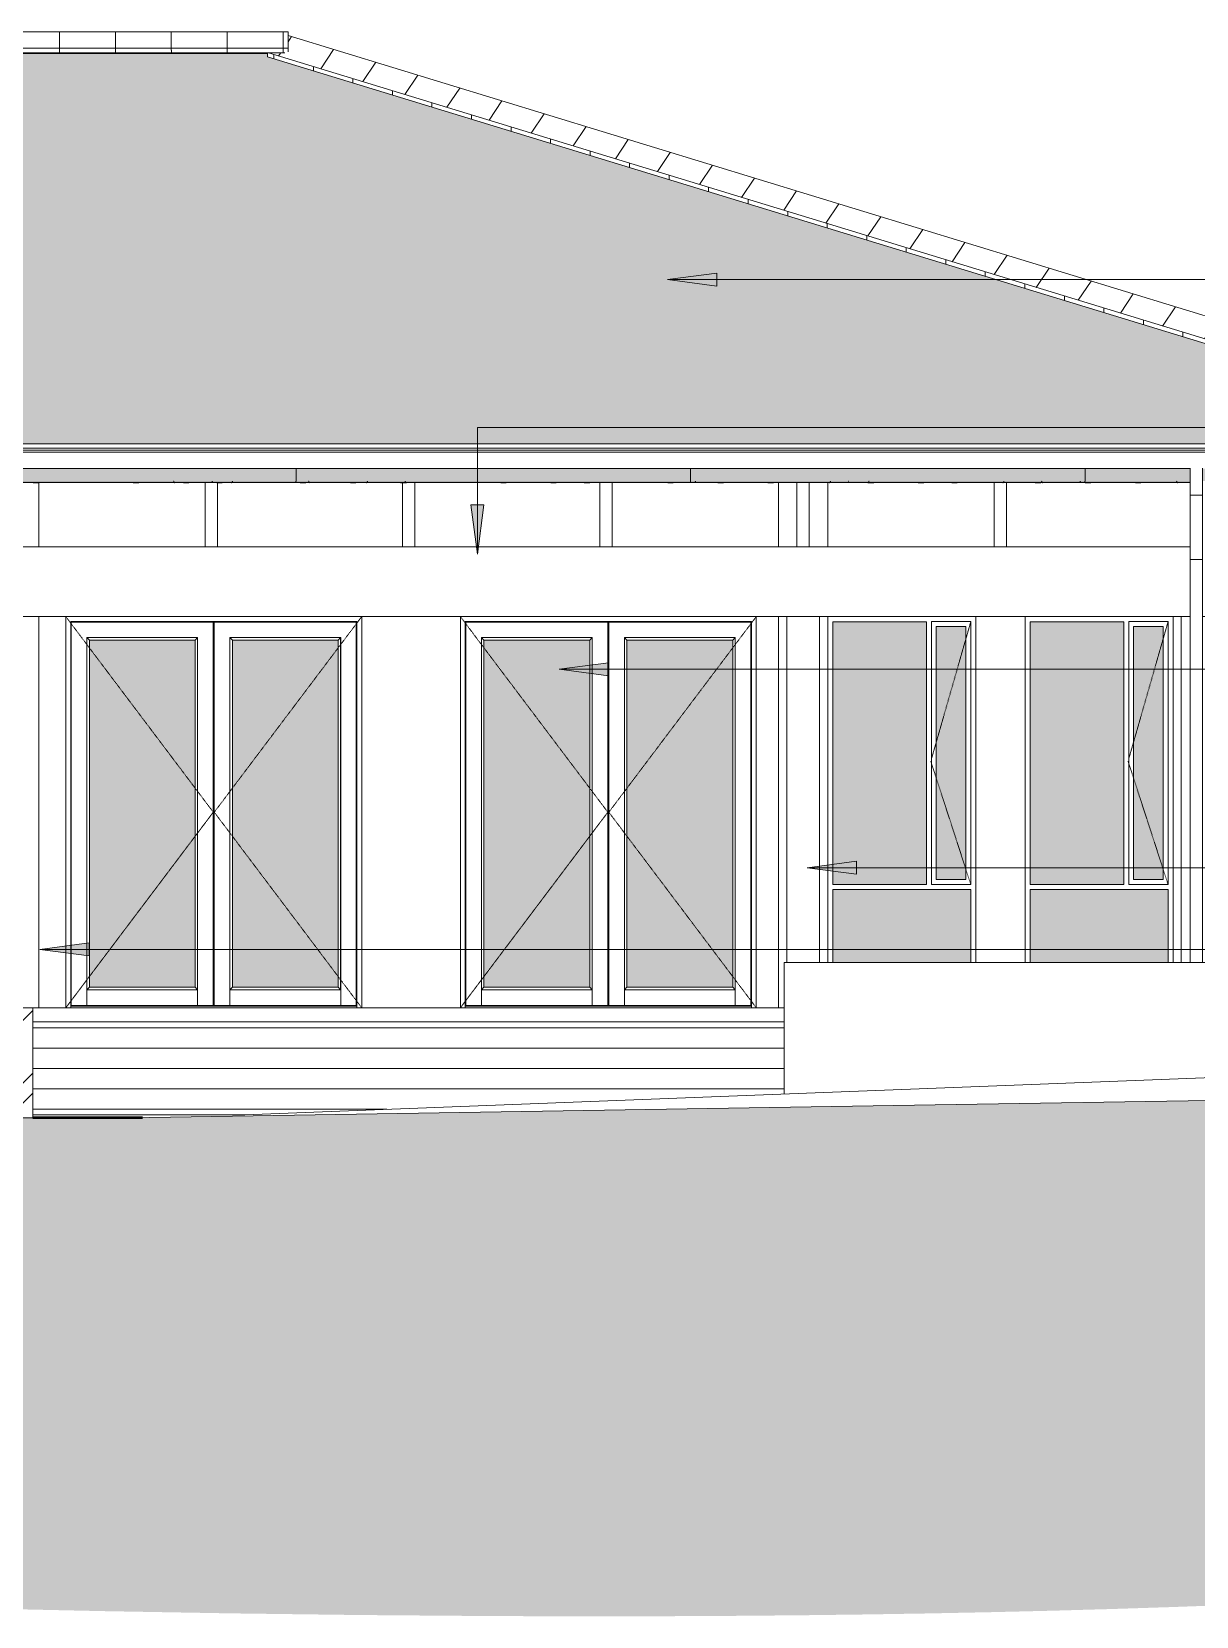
# Model space of a CAD drawing. Header units: millimetres. Extents: x -35517 to 139323, y -3702 to 5999.
# Drawn here: x 122359 to 129443, y -3702 to 5938 of the extents above; entities that cross this region are included whole.
import ezdxf

# ---------------------------------------------------------------- set-up
doc = ezdxf.new("R2010")
doc.units = ezdxf.units.MM
doc.linetypes.add('Dash', pattern=[6.35, 3.175, -3.175])
doc.linetypes.add('Detail Dash', pattern=[1.1, 0.55, -0.55])
for name, color, linetype, lineweight in [('A-DETL-GENF', 92, 'Continuous', 5), ('A-DETL-THIN', 151, 'Continuous', 5), ('A-DOOR', 31, 'Continuous', 5), ('A-FLOR', 192, 'Continuous', 9), ('A-GENM', 13, 'Continuous', 5), ('A-GLAZ', 151, 'Continuous', 5), ('A-GLAZ-HDLN', 1, 'Dash', 9), ('A-ROOF', 132, 'Continuous', 9), ('A-ROOF-OTLN', 132, 'Continuous', 5), ('A-ROOF-PATT', 132, 'Continuous', 9), ('A-WALL', 113, 'Continuous', 9), ('A-WALL-PATT', 111, 'Continuous', 18), ('C-TOPO', 7, 'Continuous', 5), ('C-TOPO-PATT', 8, 'Continuous', 50), ('G-ANNO-TEXT', 231, 'Continuous', 5), ('I-WALL', 2, 'Continuous', 9), ('S-COLS', 52, 'Continuous', 5), ('S-STRS', 31, 'Continuous', 5)]:
    doc.layers.add(name, color=color, linetype=linetype, lineweight=lineweight)

# ---------------------------------------------------------------- blocks, each defined once
blk = doc.blocks.new('M_Concrete-Rectangular-Column - 200 x 300m-V375-GENERAL EAST ELEVATION')
at = {"layer": 'S-COLS'}
for p, q in [((18375.7, 2380), (18375.7, 275.3)), ((18575.7, 2380), (18375.7, 2380)), ((18575.7, 2380), (18575.7, 275.3))]:
    blk.add_line(p, q, dxfattribs=at)
blk = doc.blocks.new('W-01 900x2380 - 900-V563-GENERAL EAST ELEVATION')
at = {"layer": 'A-GLAZ'}
for points in [[(19209, 750), (19225.7, 750), (19225.7, 2349), (18655.7, 2349), (18655.7, 750), (19190.1, 750)], [(19465.7, 780), (19465.7, 2319), (19285.7, 2319), (19285.7, 780)], [(19114.7, 275.3), (19495.7, 275.3), (19495.1, 720), (18655.7, 720), (18655.7, 275.3), (19105.3, 275.3)]]:
    blk.add_hatch(color=256, dxfattribs=at).paths.add_polyline_path(points)
for p, q in [((18655.7, 2349), (18655.7, 750)), ((18655.7, 2349), (19225.7, 2349)), ((19225.7, 750), (19225.7, 2349)), ((19495.7, 2350), (19255.7, 2350)), ((19255.7, 2350), (19255.7, 750)), ((19285.7, 2319), (19465.7, 2319)), ((19285.7, 780), (19285.7, 2319)), ((19465.7, 2319), (19465.7, 780)), ((19495.7, 750), (19495.7, 2350)), ((19465.7, 780), (19285.7, 780)), ((18655.7, 750), (19225.7, 750)), ((18655.7, 720), (18655.7, 275.6)), ((19495.7, 720), (18655.7, 720)), ((19255.7, 750), (19495.7, 750)), ((19495.7, 275.3), (19495.7, 720))]:
    blk.add_line(p, q, dxfattribs=at)
at = {"layer": 'A-GLAZ-HDLN'}
for p, q in [((19495.7, 2350), (19255.7, 1513)), ((19495.7, 750), (19252, 1500.1))]:
    blk.add_line(p, q, dxfattribs=at)
blk = doc.blocks.new('FP_607-GENERAL EAST ELEVATION')
at = {"layer": 'A-ROOF-OTLN'}
blk.add_line((7710.5, 3195), (20829.5, 3195), dxfattribs=at)
at = {"layer": 'A-ROOF-PATT', "lineweight": 5}
for p, q in [((7710.5, 3197), (20829.5, 3197)), ((13791.2, 3194), (13824.7, 3194)), ((14400.8, 3194), (14434.3, 3194)), ((14646.4, 3204.1), (14646.2, 3204.5)), ((14646.6, 3203.8), (14646.4, 3204.1)), ((14646.8, 3203.4), (14646.6, 3203.8)), ((14647, 3203), (14646.8, 3203.4)), ((14647.2, 3202.6), (14647, 3203)), ((14647.4, 3202.3), (14647.2, 3202.6)), ((14647.6, 3201.9), (14647.4, 3202.3)), ((14647.8, 3201.6), (14647.6, 3201.9)), ((14648, 3201.2), (14647.8, 3201.6)), ((14648.2, 3200.9), (14648, 3201.2)), ((14648.3, 3200.5), (14648.2, 3200.9)), ((14648.5, 3200.2), (14648.3, 3200.5)), ((14648.7, 3199.8), (14648.5, 3200.2)), ((14648.9, 3199.5), (14648.7, 3199.8)), ((14649.1, 3199.2), (14648.9, 3199.5)), ((14649.3, 3198.8), (14649.1, 3199.2)), ((14649.5, 3198.5), (14649.3, 3198.8)), ((14649.7, 3198.2), (14649.5, 3198.5)), ((14649.9, 3197.9), (14649.7, 3198.2)), ((14650.1, 3197.6), (14649.9, 3197.9)), ((14650.3, 3197.4), (14650.1, 3197.6)), ((14650.5, 3197.1), (14650.3, 3197.4)), ((14650.6, 3196.8), (14650.5, 3197.1)), ((14650.8, 3196.6), (14650.6, 3196.8)), ((14651, 3196.3), (14650.8, 3196.6)), ((14651.2, 3196.1), (14651, 3196.3)), ((14651.4, 3195.9), (14651.2, 3196.1)), ((14651.6, 3195.7), (14651.4, 3195.9)), ((14651.8, 3195.5), (14651.6, 3195.7)), ((14652, 3195.3), (14651.8, 3195.5)), ((14652.2, 3195.1), (14652, 3195.3)), ((14652.4, 3194.9), (14652.2, 3195.1)), ((14652.6, 3194.8), (14652.4, 3194.9)), ((14652.7, 3194.6), (14652.6, 3194.8)), ((14652.9, 3194.5), (14652.7, 3194.6)), ((14653.1, 3194.4), (14652.9, 3194.5)), ((14653.3, 3194.2), (14653.1, 3194.4)), ((14653.5, 3194.2), (14653.3, 3194.2)), ((14653.7, 3194.1), (14653.5, 3194.2)), ((14653.9, 3194), (14653.7, 3194.1)), ((14654.1, 3193.9), (14653.9, 3194)), ((14654.3, 3193.9), (14654.1, 3193.9)), ((14654.5, 3193.9), (14654.3, 3193.9)), ((14654.7, 3193.8), (14654.5, 3193.9)), ((14705.6, 3194), (14739.1, 3194)), ((14881.1, 3204.1), (14880.9, 3204.5)), ((14881.2, 3203.8), (14881.1, 3204.1)), ((14881.4, 3203.4), (14881.2, 3203.8)), ((14881.6, 3203.1), (14881.4, 3203.4)), ((14881.8, 3202.7), (14881.6, 3203.1)), ((14882, 3202.4), (14881.8, 3202.7)), ((14882.2, 3202), (14882, 3202.4)), ((14882.4, 3201.7), (14882.2, 3202)), ((14882.5, 3201.3), (14882.4, 3201.7)), ((14882.7, 3201), (14882.5, 3201.3)), ((14882.9, 3200.6), (14882.7, 3201)), ((14883.1, 3200.3), (14882.9, 3200.6)), ((14883.3, 3200), (14883.1, 3200.3)), ((14883.5, 3199.6), (14883.3, 3200)), ((14883.7, 3199.3), (14883.5, 3199.6)), ((14883.8, 3199), (14883.7, 3199.3)), ((14884, 3198.7), (14883.8, 3199)), ((14884.2, 3198.4), (14884, 3198.7)), ((14908.8, 3194), (14942.3, 3194)), ((14997.2, 3193.9), (14997, 3193.8)), ((14997.4, 3193.9), (14997.2, 3193.9)), ((14997.6, 3193.9), (14997.4, 3193.9)), ((14997.8, 3194), (14997.6, 3193.9)), ((14998, 3194.1), (14997.8, 3194)), ((14998.2, 3194.2), (14998, 3194.1)), ((14998.3, 3194.2), (14998.2, 3194.2)), ((14998.5, 3194.4), (14998.3, 3194.2)), ((14998.7, 3194.5), (14998.5, 3194.4)), ((14998.9, 3194.6), (14998.7, 3194.5)), ((14999.1, 3194.8), (14998.9, 3194.6)), ((14999.3, 3194.9), (14999.1, 3194.8)), ((14999.5, 3195.1), (14999.3, 3194.9)), ((14999.7, 3195.3), (14999.5, 3195.1)), ((14999.9, 3195.5), (14999.7, 3195.3)), ((15000.1, 3195.7), (14999.9, 3195.5)), ((15000.3, 3195.9), (15000.1, 3195.7)), ((15000.5, 3196.1), (15000.3, 3195.9)), ((15000.6, 3196.3), (15000.5, 3196.1)), ((15000.8, 3196.6), (15000.6, 3196.3)), ((15001, 3196.8), (15000.8, 3196.6)), ((15001.2, 3197.1), (15001, 3196.8)), ((15001.4, 3197.4), (15001.2, 3197.1)), ((15001.6, 3197.6), (15001.4, 3197.4)), ((15001.8, 3197.9), (15001.6, 3197.6)), ((15002, 3198.2), (15001.8, 3197.9)), ((15002.2, 3198.5), (15002, 3198.2)), ((15002.4, 3198.8), (15002.2, 3198.5)), ((15002.6, 3199.2), (15002.4, 3198.8)), ((15002.7, 3199.5), (15002.6, 3199.2)), ((15002.9, 3199.8), (15002.7, 3199.5)), ((15003.1, 3200.2), (15002.9, 3199.8)), ((15003.3, 3200.5), (15003.1, 3200.2)), ((15003.5, 3200.9), (15003.3, 3200.5)), ((15003.7, 3201.2), (15003.5, 3200.9)), ((15003.9, 3201.6), (15003.7, 3201.2)), ((15004.1, 3201.9), (15003.9, 3201.6)), ((15004.3, 3202.3), (15004.1, 3201.9)), ((15004.5, 3202.6), (15004.3, 3202.3)), ((15004.7, 3203), (15004.5, 3202.6)), ((15004.9, 3203.4), (15004.7, 3203)), ((15005, 3203.8), (15004.9, 3203.4)), ((15005.2, 3204.1), (15005, 3203.8)), ((15005.4, 3204.5), (15005.2, 3204.1)), ((15006.4, 3193.9), (15006.2, 3193.9)), ((15006.6, 3193.8), (15006.4, 3193.9)), ((15389.7, 3197), (15389.7, 3204.5)), ((15416.8, 3194), (15450.3, 3194)), ((15467.7, 3204.1), (15467.5, 3204.5)), ((15467.8, 3203.8), (15467.7, 3204.1)), ((15468, 3203.4), (15467.8, 3203.8)), ((15468.2, 3203), (15468, 3203.4)), ((15468.4, 3202.6), (15468.2, 3203)), ((15468.6, 3202.3), (15468.4, 3202.6)), ((15468.8, 3201.9), (15468.6, 3202.3)), ((15469, 3201.6), (15468.8, 3201.9)), ((15469.2, 3201.2), (15469, 3201.6)), ((15469.4, 3200.9), (15469.2, 3201.2)), ((15469.6, 3200.5), (15469.4, 3200.9)), ((15469.8, 3200.2), (15469.6, 3200.5)), ((15470, 3199.8), (15469.8, 3200.2)), ((15470.1, 3199.5), (15470, 3199.8)), ((15470.3, 3199.2), (15470.1, 3199.5)), ((15470.5, 3198.8), (15470.3, 3199.2)), ((15470.7, 3198.5), (15470.5, 3198.8)), ((15470.9, 3198.2), (15470.7, 3198.5)), ((15471.1, 3197.9), (15470.9, 3198.2)), ((15471.3, 3197.6), (15471.1, 3197.9)), ((15471.5, 3197.4), (15471.3, 3197.6)), ((15471.7, 3197.1), (15471.5, 3197.4)), ((15471.9, 3196.8), (15471.7, 3197.1)), ((15472.1, 3196.6), (15471.9, 3196.8)), ((15472.2, 3196.3), (15472.1, 3196.6)), ((15472.4, 3196.1), (15472.2, 3196.3)), ((15472.6, 3195.9), (15472.4, 3196.1)), ((15472.8, 3195.7), (15472.6, 3195.9)), ((15473, 3195.5), (15472.8, 3195.7)), ((15473.2, 3195.3), (15473, 3195.5)), ((15473.4, 3195.1), (15473.2, 3195.3)), ((15473.6, 3194.9), (15473.4, 3195.1)), ((15473.8, 3194.8), (15473.6, 3194.9)), ((15474, 3194.6), (15473.8, 3194.8)), ((15474.2, 3194.5), (15474, 3194.6)), ((15474.4, 3194.4), (15474.2, 3194.5)), ((15474.5, 3194.2), (15474.4, 3194.4)), ((15474.7, 3194.2), (15474.5, 3194.2)), ((15474.9, 3194.1), (15474.7, 3194.2)), ((15475.1, 3194), (15474.9, 3194.1)), ((15475.3, 3193.9), (15475.1, 3194)), ((15475.5, 3193.9), (15475.3, 3193.9)), ((15475.7, 3193.9), (15475.5, 3193.9)), ((15475.9, 3193.8), (15475.7, 3193.9)), ((15721.6, 3194), (15755.1, 3194)), ((15818.4, 3193.9), (15818.2, 3193.8)), ((15818.6, 3193.9), (15818.4, 3193.9)), ((15818.8, 3193.9), (15818.6, 3193.9)), ((15819, 3194), (15818.8, 3193.9)), ((15819.2, 3194.1), (15819, 3194)), ((15819.4, 3194.2), (15819.2, 3194.1)), ((15819.6, 3194.2), (15819.4, 3194.2)), ((15819.8, 3194.4), (15819.6, 3194.2)), ((15820, 3194.5), (15819.8, 3194.4)), ((15820.1, 3194.6), (15820, 3194.5)), ((15820.3, 3194.8), (15820.1, 3194.6)), ((15820.5, 3194.9), (15820.3, 3194.8)), ((15820.7, 3195.1), (15820.5, 3194.9)), ((15820.9, 3195.3), (15820.7, 3195.1)), ((15821.1, 3195.5), (15820.9, 3195.3)), ((15821.3, 3195.7), (15821.1, 3195.5)), ((15821.5, 3195.9), (15821.3, 3195.7)), ((15821.7, 3196.1), (15821.5, 3195.9)), ((15821.9, 3196.3), (15821.7, 3196.1)), ((15822.1, 3196.6), (15821.9, 3196.3)), ((15822.2, 3196.8), (15822.1, 3196.6)), ((15822.4, 3197.1), (15822.2, 3196.8)), ((15822.6, 3197.4), (15822.4, 3197.1)), ((15822.8, 3197.6), (15822.6, 3197.4)), ((15823, 3197.9), (15822.8, 3197.6)), ((15823.2, 3198.2), (15823, 3197.9)), ((15823.4, 3198.5), (15823.2, 3198.2)), ((15823.6, 3198.8), (15823.4, 3198.5)), ((15823.8, 3199.2), (15823.6, 3198.8)), ((15824, 3199.5), (15823.8, 3199.2)), ((15824.2, 3199.8), (15824, 3199.5)), ((15824.4, 3200.2), (15824.2, 3199.8)), ((15824.5, 3200.5), (15824.4, 3200.2)), ((15824.7, 3200.9), (15824.5, 3200.5)), ((15824.9, 3201.2), (15824.7, 3200.9)), ((15825.1, 3201.6), (15824.9, 3201.2)), ((15825.3, 3201.9), (15825.1, 3201.6)), ((15825.5, 3202.3), (15825.3, 3201.9)), ((15825.7, 3202.6), (15825.5, 3202.3)), ((15825.9, 3203), (15825.7, 3202.6)), ((15826.1, 3203.4), (15825.9, 3203)), ((15826.3, 3203.8), (15826.1, 3203.4)), ((15826.5, 3204.1), (15826.3, 3203.8)), ((15826.7, 3204.5), (15826.5, 3204.1)), ((16026.4, 3194), (16059.9, 3194)), ((16053, 3193.9), (16052.9, 3193.8)), ((16053.2, 3193.9), (16053, 3193.9)), ((16053.4, 3193.9), (16053.2, 3193.9)), ((16053.6, 3194), (16053.4, 3193.9)), ((16053.8, 3194.1), (16053.6, 3194)), ((16054, 3194.1), (16053.8, 3194.1)), ((16054.2, 3204.1), (16054, 3204.5)), ((16054.2, 3194.2), (16054, 3194.1)), ((16054.4, 3203.8), (16054.2, 3204.1)), ((16054.3, 3194.3), (16054.2, 3194.2)), ((16054.5, 3194.4), (16054.3, 3194.3)), ((16054.6, 3203.4), (16054.4, 3203.8)), ((16054.7, 3194.6), (16054.5, 3194.4)), ((16054.8, 3203), (16054.6, 3203.4)), ((16054.9, 3194.7), (16054.7, 3194.6)), ((16055, 3202.6), (16054.8, 3203)), ((16055.1, 3194.9), (16054.9, 3194.7)), ((16055.2, 3202.3), (16055, 3202.6)), ((16055.3, 3195), (16055.1, 3194.9)), ((16055.4, 3201.9), (16055.2, 3202.3)), ((16055.6, 3201.6), (16055.4, 3201.9)), ((16055.8, 3201.2), (16055.6, 3201.6)), ((16056, 3200.9), (16055.8, 3201.2)), ((16056.2, 3200.5), (16056, 3200.9)), ((16056.3, 3200.2), (16056.2, 3200.5)), ((16056.5, 3199.8), (16056.3, 3200.2)), ((16056.7, 3199.5), (16056.5, 3199.8)), ((16056.9, 3199.2), (16056.7, 3199.5)), ((16057.1, 3198.8), (16056.9, 3199.2)), ((16057.3, 3198.5), (16057.1, 3198.8)), ((16057.5, 3198.2), (16057.3, 3198.5)), ((16057.7, 3197.9), (16057.5, 3198.2)), ((16057.9, 3197.6), (16057.7, 3197.9)), ((16058.1, 3197.4), (16057.9, 3197.6)), ((16058.3, 3197.1), (16058.1, 3197.4)), ((16058.5, 3196.8), (16058.3, 3197.1)), ((16058.6, 3196.6), (16058.5, 3196.8)), ((16058.8, 3196.3), (16058.6, 3196.6)), ((16059, 3196.1), (16058.8, 3196.3)), ((16059.2, 3195.9), (16059, 3196.1)), ((16059.4, 3195.7), (16059.2, 3195.9)), ((16059.6, 3195.5), (16059.4, 3195.7)), ((16059.8, 3195.3), (16059.6, 3195.5)), ((16060, 3195.1), (16059.8, 3195.3)), ((16060.2, 3194.9), (16060, 3195.1)), ((16060.4, 3194.8), (16060.2, 3194.9)), ((16060.6, 3194.6), (16060.4, 3194.8)), ((16060.8, 3194.5), (16060.6, 3194.6)), ((16060.9, 3194.4), (16060.8, 3194.5)), ((16061.1, 3194.2), (16060.9, 3194.4)), ((16061.3, 3194.2), (16061.1, 3194.2)), ((16061.5, 3194.1), (16061.3, 3194.2)), ((16061.7, 3194), (16061.5, 3194.1)), ((16061.9, 3193.9), (16061.7, 3194)), ((16062.1, 3193.9), (16061.9, 3193.9)), ((16062.3, 3193.9), (16062.1, 3193.9)), ((16062.5, 3193.8), (16062.3, 3193.9)), ((16636, 3194), (16669.5, 3194)), ((16874.2, 3193.9), (16874.1, 3193.8)), ((16874.4, 3193.9), (16874.2, 3193.9)), ((16940.8, 3194), (16974.3, 3194)), ((17144, 3194), (17177.5, 3194)), ((17652, 3194), (17685.5, 3194)), ((17789.7, 3197), (17789.7, 3204.5)), ((17815.7, 3195.7), (17815.5, 3195.5)), ((17815.9, 3195.9), (17815.7, 3195.7)), ((17816.1, 3196.1), (17815.9, 3195.9)), ((17816.3, 3196.4), (17816.1, 3196.1)), ((17816.5, 3196.6), (17816.3, 3196.4)), ((17816.7, 3196.9), (17816.5, 3196.6)), ((17816.9, 3197.1), (17816.7, 3196.9)), ((17817.1, 3197.4), (17816.9, 3197.1)), ((17817.3, 3197.7), (17817.1, 3197.4)), ((17817.4, 3198), (17817.3, 3197.7)), ((17817.6, 3198.3), (17817.4, 3198)), ((17817.8, 3198.6), (17817.6, 3198.3)), ((17818, 3198.9), (17817.8, 3198.6)), ((17818.2, 3199.2), (17818, 3198.9)), ((17818.4, 3199.5), (17818.2, 3199.2)), ((17818.6, 3199.9), (17818.4, 3199.5)), ((17818.8, 3200.2), (17818.6, 3199.9)), ((17819, 3200.5), (17818.8, 3200.2)), ((17819.2, 3200.9), (17819, 3200.5)), ((17819.3, 3201.2), (17819.2, 3200.9)), ((17819.5, 3201.6), (17819.3, 3201.2)), ((17819.7, 3201.9), (17819.5, 3201.6)), ((17819.9, 3202.3), (17819.7, 3201.9)), ((17820.1, 3202.7), (17819.9, 3202.3)), ((17820.3, 3203), (17820.1, 3202.7)), ((17820.5, 3203.4), (17820.3, 3203)), ((17820.7, 3203.8), (17820.5, 3203.4)), ((17820.9, 3204.1), (17820.7, 3203.8)), ((17821.1, 3204.5), (17820.9, 3204.1)), ((17956.8, 3194), (17990.3, 3194)), ((18261.6, 3194), (18295.1, 3194)), ((18634.8, 3194.1), (18634.7, 3194)), ((18635, 3194.2), (18634.8, 3194.1)), ((18635.2, 3194.3), (18635, 3194.2)), ((18635.4, 3194.4), (18635.2, 3194.3)), ((18635.6, 3194.5), (18635.4, 3194.4)), ((18635.8, 3194.6), (18635.6, 3194.5)), ((18636, 3194.8), (18635.8, 3194.6)), ((18636.2, 3194.9), (18636, 3194.8)), ((18636.4, 3195.1), (18636.2, 3194.9)), ((18636.6, 3195.3), (18636.4, 3195.1)), ((18636.8, 3195.5), (18636.6, 3195.3)), ((18636.9, 3195.7), (18636.8, 3195.5)), ((18637.1, 3195.9), (18636.9, 3195.7)), ((18637.3, 3196.1), (18637.1, 3195.9)), ((18637.5, 3196.4), (18637.3, 3196.1)), ((18637.7, 3196.6), (18637.5, 3196.4)), ((18637.9, 3196.9), (18637.7, 3196.6)), ((18638.1, 3197.1), (18637.9, 3196.9)), ((18638.3, 3197.4), (18638.1, 3197.1)), ((18638.5, 3197.7), (18638.3, 3197.4)), ((18638.7, 3198), (18638.5, 3197.7)), ((18638.8, 3198.3), (18638.7, 3198)), ((18639, 3198.6), (18638.8, 3198.3)), ((18639.2, 3198.9), (18639, 3198.6)), ((18639.4, 3199.2), (18639.2, 3198.9)), ((18639.6, 3199.5), (18639.4, 3199.2)), ((18639.8, 3199.8), (18639.6, 3199.5)), ((18640, 3200.2), (18639.8, 3199.8)), ((18640.2, 3200.5), (18640, 3200.2)), ((18640.4, 3200.9), (18640.2, 3200.5)), ((18640.6, 3201.2), (18640.4, 3200.9)), ((18640.8, 3201.6), (18640.6, 3201.2)), ((18640.9, 3201.9), (18640.8, 3201.6)), ((18641.1, 3202.3), (18640.9, 3201.9)), ((18641.3, 3202.7), (18641.1, 3202.3)), ((18641.5, 3203), (18641.3, 3202.7)), ((18641.7, 3203.4), (18641.5, 3203)), ((18641.9, 3203.8), (18641.7, 3203.4)), ((18642.1, 3204.1), (18641.9, 3203.8)), ((18642.3, 3204.5), (18642.1, 3204.1)), ((18752.5, 3204.2), (18752.4, 3204.5)), ((18752.7, 3203.9), (18752.5, 3204.2)), ((18752.9, 3203.5), (18752.7, 3203.9)), ((18753, 3203.2), (18752.9, 3203.5)), ((18868.7, 3193.9), (18868.5, 3193.8)), ((18868.9, 3193.9), (18868.7, 3193.9)), ((18869.1, 3193.9), (18868.9, 3193.9)), ((18869.3, 3194), (18869.1, 3193.9)), ((18869.4, 3194.1), (18869.3, 3194)), ((18869.6, 3194.2), (18869.4, 3194.1)), ((18869.8, 3194.2), (18869.6, 3194.2)), ((18870, 3194.4), (18869.8, 3194.2)), ((18870.2, 3194.5), (18870, 3194.4)), ((18870.4, 3194.6), (18870.2, 3194.5)), ((18870.6, 3194.8), (18870.4, 3194.6)), ((18870.8, 3194.9), (18870.6, 3194.8)), ((18871, 3195.1), (18870.8, 3194.9)), ((18871.2, 3195.3), (18871, 3195.1)), ((18871.4, 3195.5), (18871.2, 3195.3)), ((18871.2, 3194), (18904.7, 3194)), ((18871.5, 3195.7), (18871.4, 3195.5)), ((18871.7, 3195.9), (18871.5, 3195.7)), ((18871.9, 3196.1), (18871.7, 3195.9)), ((18872.1, 3196.3), (18871.9, 3196.1)), ((18872.3, 3196.6), (18872.1, 3196.3)), ((18872.5, 3196.8), (18872.3, 3196.6)), ((18872.7, 3197.1), (18872.5, 3196.8)), ((18872.9, 3197.4), (18872.7, 3197.1)), ((18873.1, 3197.6), (18872.9, 3197.4)), ((18873.3, 3197.9), (18873.1, 3197.6)), ((18873.5, 3198.2), (18873.3, 3197.9)), ((18873.7, 3198.5), (18873.5, 3198.2)), ((18873.8, 3198.8), (18873.7, 3198.5)), ((18874, 3199.2), (18873.8, 3198.8)), ((18874.2, 3199.5), (18874, 3199.2)), ((18874.4, 3199.8), (18874.2, 3199.5)), ((18874.6, 3200.2), (18874.4, 3199.8)), ((18874.8, 3200.5), (18874.6, 3200.2)), ((18875, 3200.9), (18874.8, 3200.5)), ((18875.2, 3201.2), (18875, 3200.9)), ((18875.2, 3195.4), (18875, 3195.6)), ((18875.4, 3201.6), (18875.2, 3201.2)), ((18875.4, 3195.3), (18875.2, 3195.4)), ((18875.6, 3201.9), (18875.4, 3201.6)), ((18875.6, 3195.1), (18875.4, 3195.3)), ((18875.8, 3202.3), (18875.6, 3201.9)), ((18875.8, 3194.9), (18875.6, 3195.1)), ((18876, 3202.6), (18875.8, 3202.3)), ((18876, 3194.8), (18875.8, 3194.9)), ((18876.1, 3203), (18876, 3202.6)), ((18876.2, 3194.6), (18876, 3194.8)), ((18876.3, 3203.4), (18876.1, 3203)), ((18876.4, 3194.5), (18876.2, 3194.6)), ((18876.5, 3203.8), (18876.3, 3203.4)), ((18876.6, 3194.4), (18876.4, 3194.5)), ((18876.7, 3204.1), (18876.5, 3203.8)), ((18876.8, 3194.2), (18876.6, 3194.4)), ((18876.9, 3204.5), (18876.7, 3204.1)), ((18877, 3194.2), (18876.8, 3194.2)), ((18877.1, 3194.1), (18877, 3194.2)), ((18877.3, 3194), (18877.1, 3194.1)), ((18877.5, 3193.9), (18877.3, 3194)), ((18877.7, 3193.9), (18877.5, 3193.9)), ((18877.9, 3193.9), (18877.7, 3193.9)), ((18878.1, 3193.8), (18877.9, 3193.9)), ((19176, 3194), (19209.5, 3194)), ((19379.2, 3194), (19412.7, 3194)), ((19689.9, 3193.9), (19689.7, 3193.8)), ((19690.1, 3193.9), (19689.9, 3193.9)), ((19690.3, 3193.9), (19690.1, 3193.9)), ((19690.5, 3194), (19690.3, 3193.9)), ((19690.7, 3194.1), (19690.5, 3194)), ((19690.8, 3194.1), (19690.7, 3194.1)), ((19691, 3194.2), (19690.8, 3194.1)), ((19691.2, 3194.4), (19691, 3194.2)), ((19691.4, 3194.5), (19691.2, 3194.4)), ((19691.6, 3194.6), (19691.4, 3194.5)), ((19691.8, 3194.7), (19691.6, 3194.6)), ((19692, 3194.9), (19691.8, 3194.7)), ((19692.2, 3195.1), (19692, 3194.9)), ((19692.4, 3195.2), (19692.2, 3195.1)), ((19692.6, 3195.4), (19692.4, 3195.2)), ((19692.8, 3195.6), (19692.6, 3195.4)), ((19692.9, 3195.8), (19692.8, 3195.6)), ((19693.1, 3196.1), (19692.9, 3195.8)), ((19693.3, 3196.3), (19693.1, 3196.1)), ((19693.5, 3196.5), (19693.3, 3196.3)), ((19693.7, 3196.8), (19693.5, 3196.5)), ((19693.9, 3197.1), (19693.7, 3196.8)), ((19694.1, 3197.3), (19693.9, 3197.1)), ((19694.3, 3197.6), (19694.1, 3197.3)), ((19694.5, 3197.9), (19694.3, 3197.6)), ((19694.7, 3198.2), (19694.5, 3197.9)), ((19694.8, 3198.5), (19694.7, 3198.2)), ((19695, 3198.8), (19694.8, 3198.5)), ((19695.2, 3199.1), (19695, 3198.8)), ((19695.4, 3199.4), (19695.2, 3199.1)), ((19695.6, 3199.8), (19695.4, 3199.4)), ((19695.8, 3200.1), (19695.6, 3199.8)), ((19696, 3200.4), (19695.8, 3200.1)), ((19696.2, 3200.8), (19696, 3200.4)), ((19696.4, 3201.1), (19696.2, 3200.8)), ((19696.6, 3201.5), (19696.4, 3201.1)), ((19696.7, 3201.8), (19696.6, 3201.5)), ((19696.9, 3202.2), (19696.7, 3201.8)), ((19697.1, 3202.6), (19696.9, 3202.2)), ((19697.3, 3202.9), (19697.1, 3202.6)), ((19887.2, 3194), (19920.7, 3194)), ((19925.7, 3204.1), (19925.5, 3204.5)), ((19925.9, 3203.8), (19925.7, 3204.1)), ((19926.1, 3203.4), (19925.9, 3203.8)), ((19926.3, 3203), (19926.1, 3203.4)), ((19926.5, 3202.6), (19926.3, 3203)), ((19926.7, 3202.3), (19926.5, 3202.6)), ((19926.9, 3201.9), (19926.7, 3202.3)), ((19927.1, 3201.6), (19926.9, 3201.9)), ((19927.3, 3201.2), (19927.1, 3201.6)), ((19927.4, 3200.9), (19927.3, 3201.2)), ((19927.6, 3200.5), (19927.4, 3200.9)), ((19927.8, 3200.2), (19927.6, 3200.5)), ((19928, 3199.8), (19927.8, 3200.2)), ((19928.2, 3199.5), (19928, 3199.8)), ((19928.4, 3199.2), (19928.2, 3199.5)), ((19928.6, 3198.8), (19928.4, 3199.2)), ((19928.8, 3198.5), (19928.6, 3198.8)), ((19929, 3198.2), (19928.8, 3198.5)), ((19929.2, 3197.9), (19929, 3198.2)), ((19929.4, 3197.6), (19929.2, 3197.9)), ((19929.6, 3197.4), (19929.4, 3197.6)), ((19929.7, 3197.1), (19929.6, 3197.4)), ((19929.9, 3196.8), (19929.7, 3197.1)), ((19930.1, 3196.6), (19929.9, 3196.8)), ((19930.3, 3196.3), (19930.1, 3196.6)), ((19930.5, 3196.1), (19930.3, 3196.3)), ((19930.7, 3195.9), (19930.5, 3196.1)), ((19930.9, 3195.7), (19930.7, 3195.9)), ((19931.1, 3195.5), (19930.9, 3195.7)), ((19931.3, 3195.3), (19931.1, 3195.5)), ((19931.5, 3195.1), (19931.3, 3195.3)), ((19931.7, 3194.9), (19931.5, 3195.1)), ((19931.8, 3194.8), (19931.7, 3194.9)), ((19932, 3194.6), (19931.8, 3194.8)), ((19932.2, 3194.5), (19932, 3194.6)), ((19932.4, 3194.4), (19932.2, 3194.5)), ((19932.6, 3194.2), (19932.4, 3194.4)), ((19932.8, 3194.2), (19932.6, 3194.2)), ((19933, 3194.1), (19932.8, 3194.2)), ((19933.2, 3194), (19933, 3194.1)), ((19933.4, 3193.9), (19933.2, 3194)), ((19933.6, 3193.9), (19933.4, 3193.9)), ((19933.8, 3193.9), (19933.6, 3193.9)), ((19934, 3193.8), (19933.8, 3193.9)), ((20160.4, 3204.1), (20160.2, 3204.5)), ((20160.5, 3203.8), (20160.4, 3204.1)), ((20160.7, 3203.4), (20160.5, 3203.8)), ((20160.9, 3203), (20160.7, 3203.4)), ((20161.1, 3202.7), (20160.9, 3203)), ((20161.3, 3202.3), (20161.1, 3202.7)), ((20161.5, 3202), (20161.3, 3202.3)), ((20161.7, 3201.6), (20161.5, 3202)), ((20161.9, 3201.3), (20161.7, 3201.6)), ((20162, 3200.9), (20161.9, 3201.3)), ((20162.2, 3200.6), (20162, 3200.9)), ((20162.4, 3200.2), (20162.2, 3200.6)), ((20162.6, 3199.9), (20162.4, 3200.2)), ((20162.8, 3199.6), (20162.6, 3199.9)), ((20163, 3199.3), (20162.8, 3199.6)), ((20163.2, 3199), (20163, 3199.3)), ((20163.4, 3198.6), (20163.2, 3199)), ((20163.5, 3198.3), (20163.4, 3198.6)), ((20163.7, 3198), (20163.5, 3198.3)), ((20163.9, 3197.8), (20163.7, 3198)), ((20164.1, 3197.5), (20163.9, 3197.8)), ((20164.3, 3197.2), (20164.1, 3197.5)), ((20164.5, 3197), (20164.3, 3197.2)), ((20189.7, 3197), (20189.7, 3204.5)), ((20192, 3194), (20225.5, 3194)), ((20496.8, 3194), (20530.3, 3194)), ((20746.9, 3204.1), (20746.8, 3204.5)), ((20747.1, 3203.8), (20746.9, 3204.1)), ((20747.3, 3203.4), (20747.1, 3203.8)), ((20747.5, 3203), (20747.3, 3203.4)), ((20747.7, 3202.6), (20747.5, 3203)), ((20747.9, 3202.3), (20747.7, 3202.6)), ((20748.1, 3201.9), (20747.9, 3202.3)), ((20748.3, 3201.6), (20748.1, 3201.9)), ((20748.5, 3201.2), (20748.3, 3201.6)), ((20748.7, 3200.9), (20748.5, 3201.2)), ((20748.9, 3200.5), (20748.7, 3200.9)), ((20749.1, 3200.2), (20748.9, 3200.5)), ((20749.2, 3199.8), (20749.1, 3200.2)), ((20749.4, 3199.5), (20749.2, 3199.8)), ((20749.6, 3199.2), (20749.4, 3199.5)), ((20749.8, 3198.8), (20749.6, 3199.2)), ((20750, 3198.5), (20749.8, 3198.8)), ((20750.2, 3198.2), (20750, 3198.5)), ((20750.4, 3197.9), (20750.2, 3198.2)), ((20750.6, 3197.6), (20750.4, 3197.9)), ((20750.8, 3197.4), (20750.6, 3197.6)), ((20751, 3197.1), (20750.8, 3197.4)), ((20751.2, 3196.8), (20751, 3197.1)), ((20751.3, 3196.6), (20751.2, 3196.8)), ((20751.5, 3196.3), (20751.3, 3196.6)), ((20751.7, 3196.1), (20751.5, 3196.3)), ((20751.9, 3195.9), (20751.7, 3196.1)), ((20752.1, 3195.7), (20751.9, 3195.9)), ((20752.3, 3195.5), (20752.1, 3195.7)), ((20752.5, 3195.3), (20752.3, 3195.5)), ((20752.7, 3195.1), (20752.5, 3195.3)), ((20752.9, 3194.9), (20752.7, 3195.1)), ((20753.1, 3194.8), (20752.9, 3194.9)), ((20753.3, 3194.6), (20753.1, 3194.8)), ((20753.5, 3194.5), (20753.3, 3194.6)), ((20753.6, 3194.4), (20753.5, 3194.5)), ((20753.8, 3194.2), (20753.6, 3194.4)), ((20754, 3194.2), (20753.8, 3194.2)), ((20754.2, 3194.1), (20754, 3194.2)), ((20754.4, 3194), (20754.2, 3194.1)), ((20754.6, 3193.9), (20754.4, 3194)), ((20754.8, 3193.9), (20754.6, 3193.9)), ((20755, 3193.9), (20754.8, 3193.9)), ((20755.2, 3193.8), (20755, 3193.9))]:
    blk.add_line(p, q, dxfattribs=at)
blk = doc.blocks.new('Door Aluminium - Double Opening Out with Cill - Door Aluminium Double Opening Out with Cill 1800x2400 3-1350929-GENERAL EAST ELEVATION')
at = {"layer": 'A-DOOR'}
for points in [[(16871.2, 125.1), (17177.6, 125.1), (17177.6, 2236.9), (16533.8, 2236.9), (16533.8, 125.1), (16833.5, 125.1)], [(17403.8, 125.1), (18047.6, 125.1), (18047.6, 2236.9), (17403.8, 2236.9), (17403.8, 149)]]:
    blk.add_hatch(color=256, dxfattribs=at).paths.add_polyline_path(points)
at = {"layer": 'A-DOOR', "linetype": 'Detail Dash'}
for p, q in [((17287.7, 1190), (16390.7, 2380)), ((17287.7, 1190), (16390.7, 2380)), ((18190.7, 2380), (17293.7, 1190)), ((16390.7, 0), (17287.7, 1190)), ((17287.7, 1190), (16390.7, 0)), ((17293.7, 1190), (18190.7, 0))]:
    blk.add_line(p, q, dxfattribs=at)
at = {"layer": 'A-DOOR'}
for p, q in [((16420.7, 0), (16420.7, 2350)), ((16420.7, 2350), (18160.7, 2350)), ((16423.7, 2347), (16423.7, 14.3)), ((17287.7, 2347), (16423.7, 2347)), ((17287.7, 15), (17287.7, 2347)), ((17287.7, 2335), (17293.7, 2335)), ((17293.7, 2347), (17293.7, 14.3)), ((18157.7, 2347), (17293.7, 2347)), ((18157.7, 15), (18157.7, 2347)), ((18160.7, 0), (18160.7, 2350)), ((16518.7, 14.3), (16518.7, 2252)), ((16518.7, 2252), (17192.7, 2252)), ((16518.9, 2251.8), (16518.9, 110.2)), ((16533.8, 2236.9), (16518.9, 2251.8)), ((17192.5, 2251.8), (16518.9, 2251.8)), ((16533.8, 2236.9), (16533.8, 125.1)), ((17177.6, 2236.9), (16533.8, 2236.9)), ((17192.5, 2251.8), (17177.6, 2236.9)), ((17177.6, 125.1), (17177.6, 2236.9)), ((17192.5, 110.2), (17192.5, 2251.8)), ((17192.7, 2252), (17192.7, 15)), ((17388.7, 14.3), (17388.7, 2252)), ((17388.7, 2252), (18062.7, 2252)), ((17403.8, 2236.9), (17388.9, 2251.8)), ((17388.9, 2251.8), (17388.9, 110.2)), ((18062.5, 2251.8), (17388.9, 2251.8)), ((18047.6, 2236.9), (17403.8, 2236.9)), ((17403.8, 2236.9), (17403.8, 125.1)), ((18062.5, 2251.8), (18047.6, 2236.9)), ((18047.6, 125.1), (18047.6, 2236.9)), ((18062.5, 110.2), (18062.5, 2251.8)), ((18062.7, 2252), (18062.7, 15)), ((16518.7, 15), (16518.7, 110)), ((16518.7, 110), (17192.7, 110)), ((16518.9, 110.2), (16533.8, 125.1)), ((16518.9, 110.2), (17192.5, 110.2)), ((16533.8, 125.1), (17177.6, 125.1)), ((17192.5, 110.2), (17177.6, 125.1)), ((17192.7, 110), (17192.7, 15)), ((17388.7, 15), (17388.7, 110)), ((17388.7, 110), (18062.7, 110)), ((17403.8, 125.1), (17388.9, 110.2)), ((17388.9, 110.2), (18062.5, 110.2)), ((17403.8, 125.1), (18047.6, 125.1)), ((18047.6, 125.1), (18062.5, 110.2)), ((18062.7, 110), (18062.7, 15)), ((16423.7, 34.4), (16420.7, 34.4)), ((16420.7, 30.9), (16423.7, 30.9)), ((16420.7, 26.4), (16423.7, 26.4)), ((16420.7, 23.3), (16423.7, 23.3)), ((16420.7, 10.9), (18160.7, 10.9)), ((16420.7, 10.6), (18160.7, 10.6)), ((16423.7, 14.3), (16518.7, 14.3)), ((16518.7, 15), (17192.7, 15)), ((16518.7, 14.3), (16533.7, 14.3)), ((16533.7, 14.9), (17293.7, 14.9)), ((17287.7, 15), (17192.7, 15)), ((17293.7, 34.4), (17287.7, 34.4)), ((17287.7, 30.9), (17293.7, 30.9)), ((17287.7, 26.4), (17293.7, 26.4)), ((17287.7, 23.3), (17293.7, 23.3)), ((17293.7, 14.3), (17388.7, 14.3)), ((17388.7, 15), (18062.7, 15)), ((17388.7, 14.3), (17403.7, 14.3)), ((17403.7, 14.9), (18145.7, 14.9)), ((18157.7, 15), (18062.7, 15)), ((18160.7, 34.4), (18157.7, 34.4)), ((18157.7, 30.9), (18160.7, 30.9)), ((18157.7, 26.4), (18160.7, 26.4)), ((18157.7, 23.3), (18160.7, 23.3))]:
    blk.add_line(p, q, dxfattribs=at)
blk = doc.blocks.new('M_Concrete-Rectangular-Column - 200 x 300m-V612-GENERAL EAST ELEVATION')
at = {"layer": 'S-COLS'}
for p, q in [((20775.7, 2380), (20775.7, 275.3)), ((20829.5, 2380), (20775.7, 2380)), ((20975.7, 2380), (20904.5, 2380)), ((20975.7, 2380), (20975.7, 275.6))]:
    blk.add_line(p, q, dxfattribs=at)
blk = doc.blocks.new('Downpipe - Downpipe-V611-GENERAL EAST ELEVATION')
at = {"layer": 'A-GENM'}
for p, q in [((1265.5, 3119), (1265.5, 3282.2)), ((1340.5, 3282.2), (1340.5, 3119)), ((1265.5, 3119), (1340.5, 3119)), ((1265.5, 2727.6), (1265.5, 3119)), ((1340.5, 3119), (1340.5, 2727.6)), ((1265.5, 2727.6), (1340.5, 2727.6)), ((1265.5, 275.3), (1265.5, 2727.6)), ((1340.5, 2727.6), (1340.5, 275.3))]:
    blk.add_line(p, q, dxfattribs=at)
blk = doc.blocks.new('W-01 900x2380 - 900-V613-GENERAL EAST ELEVATION')
at = {"layer": 'A-GLAZ'}
for points in [[(20377.8, 750), (20425.7, 750), (20425.7, 2349), (19855.7, 2349), (19855.7, 750), (20359, 750)], [(20491, 780), (20665.7, 780), (20665.7, 2319), (20485.7, 2319), (20485.7, 780)], [(20264.7, 275.3), (20695.7, 275.3), (20695.1, 720), (19855.7, 720), (19855.7, 275.3), (20227, 275.3)]]:
    blk.add_hatch(color=256, dxfattribs=at).paths.add_polyline_path(points)
for p, q in [((19855.7, 2349), (19855.7, 750)), ((19855.7, 2349), (20425.7, 2349)), ((20425.7, 750), (20425.7, 2349)), ((20695.7, 2350), (20455.7, 2350)), ((20455.7, 2350), (20455.7, 750)), ((20485.7, 2319), (20665.7, 2319)), ((20485.7, 780), (20485.7, 2319)), ((20665.7, 2319), (20665.7, 780)), ((20695.7, 750), (20695.7, 2350)), ((20665.7, 780), (20485.7, 780)), ((19855.7, 750), (20425.7, 750)), ((19855.7, 720), (19855.7, 275.3)), ((20695.7, 720), (19855.7, 720)), ((20455.7, 750), (20695.7, 750)), ((20695.7, 275.3), (20695.7, 720))]:
    blk.add_line(p, q, dxfattribs=at)
at = {"layer": 'A-GLAZ-HDLN'}
for p, q in [((20695.7, 2350), (20455.7, 1513)), ((20695.7, 750), (20452, 1500.1))]:
    blk.add_line(p, q, dxfattribs=at)

msp = doc.modelspace()

# ---------------------------------------------------------------- hatches: boundary and pattern name
at = {"layer": 'A-DETL-GENF'}
h = msp.add_hatch(dxfattribs=at)
h.set_pattern_fill('FP_138', style=0, pattern_type=2)
h.set_pattern_definition([(45, (149900.19, 31118.52), (0, 179.9997), [127.279, -127.279]), (45, (149930.19, 31088.52), (0, 179.9997), [127.279, -127.279]), (45, (149960.19, 31058.52), (0, 179.9997), [127.279, -127.279]), (315, (149990.19, 31058.52), (179.9997, 0), [127.279, -127.279]), (315, (150020.19, 31088.52), (179.9997, 0), [127.279, -127.279]), (315, (150050.19, 31118.52), (179.9997, 0), [127.279, -127.279])])
h.paths.add_polyline_path([(125888.9, -3702), (126274.1, -3701.1), (126658.8, -3699), (127042.7, -3695.6), (127425.6, -3690.8), (127807.4, -3684.6), (128187.8, -3677), (128566.6, -3667.9), (128943.7, -3657.2), (129318.8, -3644.9), (129691.7, -3631), (130062.3, -3615.3), (130430.3, -3597.8), (130795.5, -3578.6), (131157.8, -3557.4), (131516.9, -3534.3), (131872.6, -3509.2), (132224.8, -3482), (132573.2, -3452.8), (132917.7, -3421.4), (133257.9, -3387.8), (133593.9, -3351.9), (133925.2, -3313.8), (134251.8, -3273.2), (134573.4, -3230.3), (134889.9, -3184.8), (135201, -3136.9), (135506.5, -3086.3), (135806.3, -3033.2), (136100.1, -2977.3), (136387.8, -2918.7), (136669.1, -2857.3), (136943.8, -2793), (137211.8, -2725.9), (137472.8, -2655.8), (137726.7, -2582.7), (137973.2, -2506.5), (138212.1, -2427.2), (138443.3, -2344.7), (138666.5, -2259), (138881.6, -2170), (139088.3, -2077.7), (139286.4, -1982), (139323.2, -1962.8), (139323.2, -73.7), (135563.7, -338), (132313.4, -435.9), (130656, -545.7), (126050.7, -619.6), (122952.4, -670.4), (106443.6, -669.3), (100712.2, -606.5), (100712.2, -2836.5), (101308.6, -2850), (101998, -2868), (102689, -2888.5), (103383.4, -2911.2), (104083, -2936.1), (105026.5, -2972.3), (105985.9, -3011.7), (107213.7, -3065), (108739.1, -3133.7), (112299.8, -3295.4), (113784.9, -3360.2), (115191.4, -3419.2), (116322.4, -3464.6), (117674.1, -3516.3), (118727, -3554.5), (119810.8, -3591.2), (120547.7, -3614.2), (121294.4, -3635.3), (122049.2, -3654.4), (122810.5, -3670.8), (123576.7, -3684.2), (124346.2, -3694.1), (125117.5, -3700.2), (125503.2, -3701.7)])
at = {"layer": 'A-ROOF-PATT', "lineweight": 5}
h = msp.add_hatch(dxfattribs=at)
h.set_pattern_fill('FP_134', color=256, style=0, pattern_type=2)
h.set_pattern_definition([(90, (119128.2, 5887.8), (-340, 2e-14), [])])
h.paths.add_polyline_path([(123918.4, 5837.3), (123918.4, 5938.3), (114396.9, 5938.3), (114338, 5837.3), (120017.7, 5837.3)])
h = msp.add_hatch(dxfattribs=at)
h.set_pattern_fill('FP_127', color=256, style=0, pattern_type=2)
h.set_pattern_definition([(56.205, (127740.78, 4676), (-308.4, -0.001), [])])
h.paths.add_polyline_path([(131563.2, 3436.8), (131686.9, 3540.1), (123918.4, 5915.2), (123918.4, 5815.4), (123899.6, 5810.4), (123799.4, 5810.4), (131480.4, 3462.1)])
h = msp.add_hatch(dxfattribs=at)
h.set_pattern_fill('FP_115', color=256, style=0, pattern_type=2)
h.set_pattern_definition([(0, (108576.226, 12145.564), (323.85, 44.557), [76.2, -63.5, 88.9, -38.1, -165.1]), (0, (108576.226, 12145.564), (323.85, 44.557), [-266.7, 114.3, -50.8]), (0, (108652.426, 12147.42), (323.85, 44.557), [63.5, -241.3, 50.8, -76.2]), (0, (108804.826, 12142.78), (323.85, 44.557), [38.1, -393.7]), (90, (108576.23, 12145.56), (-107.95, 44.557), [42.701, -135.529]), (90, (108652.43, 12145.56), (-107.95, 44.557), [41.773, -136.457]), (90, (108715.93, 12145.56), (-107.95, 44.557), [38.988, -139.242]), (90, (108804.83, 12142.78), (-107.95, 44.557), [42.701, -135.529]), (90, (108842.93, 12142.78), (-107.95, 44.557), [42.701, -135.529]), (90, (108957.23, 12145.56), (-107.95, 44.557), [40.844, -137.385])])
h.paths.add_polyline_path([(119414.4, 3431.1), (131491.7, 3431.1), (123794.7, 5784.4), (123794.7, 5806.2), (114537.1, 5806.2), (114537.1, 5784.4), (106840.1, 3431.1), (118811.1, 3431.1)])
h.paths.add_polyline_path([(106745.2, 3431.1), (106758, 3431.1), (106758, 3435.3), (106731.4, 3457.6), (106644.9, 3431.1)])
h.paths.add_polyline_path([(131604.4, 3431.1), (131686.9, 3431.1), (131600.4, 3457.6), (131573.8, 3435.3), (131573.8, 3431.1)])
h = msp.add_hatch(dxfattribs=at)
h.set_pattern_fill('FP_132', color=256, style=0, pattern_type=2)
h.set_pattern_definition([(90, (119128.2, 5831.33), (-340, 2e-14), [])])
h.paths.add_polyline_path([(123918.4, 5825.4), (123918.4, 5837.3), (114338, 5837.3), (114338.2, 5835.3), (114375.5, 5825.4), (120017.7, 5825.4)])
h = msp.add_hatch(dxfattribs=at)
h.set_pattern_fill('FP_133', color=256, style=0, pattern_type=2)
h.set_pattern_definition([(90, (119128.94, 5817.9), (-340, 2e-14), [])])
h.paths.add_polyline_path([(120017.7, 5810.4), (123899.6, 5810.4), (123918.4, 5815.4), (123918.4, 5825.4), (114375.5, 5825.4), (114432.2, 5810.4), (115191.4, 5810.4)])
h = msp.add_hatch(dxfattribs=at)
h.set_pattern_fill('FP_126', color=256, style=0, pattern_type=2)
h.set_pattern_definition([(90, (127678.9, 4618.24), (-240.416, 1e-14), [])])
h.paths.add_polyline_path([(131563.2, 3424.6), (131563.2, 3436.8), (123799.4, 5810.4), (123794.7, 5810.4), (123794.7, 5799.7), (131480.4, 3449.9)])
h = msp.add_hatch(dxfattribs=at)
h.set_pattern_fill('FP_125', color=256, style=0, pattern_type=2)
h.set_pattern_definition([(90, (127678.9, 4604.5), (-240.416, 1e-14), [])])
h.paths.add_polyline_path([(131563.2, 3409.3), (131563.2, 3424.6), (123794.7, 5799.7), (123794.7, 5784.4), (131480.4, 3434.6)])
h = msp.add_hatch(dxfattribs=at)
h.set_pattern_fill('FP_128', color=256, style=0, pattern_type=2)
h.set_pattern_definition([(0, (121757.79, 0), (406.4, 101.6), [33.528, -271.272, 33.528, -271.272, -1625.6]), (0, (121757.79, 0), (406.4, 101.6), [-609.6, 33.528, -576.072, 33.528, -271.272, -711.2]), (0, (121757.79, 0), (406.4, 101.6), [-1524, 33.528, -169.672, 33.528, -474.472]), (120, (121910.19, 50.8), (-291.1882, 301.1527), [33.528, -271.272, 33.528, -271.272, -1625.6]), (120, (121910.19, 50.8), (-291.1882, 301.1527), [-609.6, 33.528, -576.072, 33.528, -271.272, -711.2]), (120, (121910.19, 50.8), (-291.1882, 301.1527), [-1524, 33.528, -169.672, 33.528, -474.472]), (240, (121960.99, 254), (-115.2118, -402.7527), [33.528, -271.272, 33.528, -271.272, -1625.6]), (240, (121960.99, 254), (-115.2118, -402.7527), [-609.6, 33.528, -576.072, 33.528, -271.272, -711.2]), (240, (121960.99, 254), (-115.2118, -402.7527), [-1524, 33.528, -169.672, 33.528, -474.472])])
h.paths.add_polyline_path([(118811.1, 3204.5), (129405.7, 3204.5), (129405.7, 3280.1), (116286.7, 3280.1), (116286.7, 3204.5), (118735.7, 3204.5)])
h.paths.add_polyline_path([(131656.9, 3204.5), (131656.9, 3280.1), (129480.7, 3280.1), (129480.7, 3204.5), (131480.4, 3204.5)])
h.paths.add_polyline_path([(106745.2, 3204.5), (109841.7, 3204.5), (109841.7, 3280.1), (106674.9, 3280.1), (106674.9, 3204.5)])
h.paths.add_polyline_path([(109916.7, 3204.5), (116211.7, 3204.5), (116211.7, 3280.1), (109916.7, 3280.1)])
h = msp.add_hatch(dxfattribs=at)
h.set_pattern_fill('FP_129', color=256, style=0, pattern_type=2)
h.set_pattern_definition([(0, (119165.9, 3309.8), (0, 1200), []), (90, (119166, 3309.8), (-2400, 1e-13), [])])
h.paths.add_polyline_path([(118811.1, 3204.5), (129405.7, 3204.5), (129405.7, 3280.1), (116286.7, 3280.1), (116286.7, 3204.5), (118735.7, 3204.5)])
h.paths.add_polyline_path([(131656.9, 3204.5), (131656.9, 3280.1), (129480.7, 3280.1), (129480.7, 3204.5), (131480.4, 3204.5)])
h.paths.add_polyline_path([(106745.2, 3204.5), (109841.7, 3204.5), (109841.7, 3280.1), (106674.9, 3280.1), (106674.9, 3204.5)])
h.paths.add_polyline_path([(109916.7, 3204.5), (116211.7, 3204.5), (116211.7, 3280.1), (109916.7, 3280.1)])
at = {"layer": 'A-WALL-PATT', "lineweight": 5}
h = msp.add_hatch(dxfattribs=at)
h.set_pattern_fill('FP_130', color=256, style=0, pattern_type=2)
h.set_pattern_definition([(45, (121757.8, 0), (-251.45, 251.45), []), (45, (121757.8, 381), (-251.45, 251.45), [])])
h.paths.add_polyline_path([(122136.9, -670.4), (122366.9, -670.4), (122366.9, 0), (122136.9, 0), (122136.9, -650)])
at = {"layer": 'C-TOPO-PATT', "lineweight": 5}
h = msp.add_hatch(dxfattribs=at)
h.set_pattern_fill('FP_137', color=256, style=0, pattern_type=2)
h.set_pattern_definition([(45, (121722.3, 35.5), (0, 424.264), [300, -300]), (45, (121651.8, 106), (0, 424.264), [300, -300]), (45, (121580.8, 177), (0, 424.264), [300, -300]), (135, (122005.3, 247.5), (-424.264, 3e-14), [300, -300]), (135, (122075.8, 318), (-424.264, 3e-14), [300, -300]), (135, (122146.8, 389), (-424.264, 3e-14), [300, -300])])
h.paths.add_polyline_path([(108555.1, -670.4), (116136.9, -670.4), (116136.9, -669), (106519, -670.1), (106594.4, -670.4), (107951.8, -670.4)])
h.paths.add_polyline_path([(122952.4, -670.4), (123034.2, -669), (122366.9, -669), (122366.9, -670.4), (122810.5, -670.4)])
h.paths.add_polyline_path([(106285.5, -667.6), (100712.2, -575.7), (100712.2, -606.5), (106141.9, -666)])
at = {"layer": 'G-ANNO-TEXT'}
for points in [[(126226.1, 4430.6), (126526.1, 4391.1), (126526.1, 4470)], [(125070.6, 2760.2), (125110.1, 3060.2), (125031.1, 3060.2)], [(125567.5, 2059.4), (125867.5, 2019.9), (125867.5, 2098.9)], [(127076.5, 852.5), (127376.5, 813), (127376.5, 892)], [(122408.3, 354.9), (122708.3, 315.4), (122708.3, 394.4)]]:
    msp.add_hatch(color=7, dxfattribs=at).paths.add_polyline_path(points)

# ---------------------------------------------------------------- linework, layer by layer
at = {"layer": 'A-DETL-THIN'}
for p, q in [((130656, -545.7), (127855.7, -590)), ((122952.4, -670.4), (122150.8, -670.4)), ((127855.7, -590), (122952.4, -670.4))]:
    msp.add_line(p, q, dxfattribs=at)
at = {"layer": 'A-FLOR'}
msp.add_line((122366.9, 0), (126936.9, 0), dxfattribs=at)
at = {"layer": 'A-ROOF'}
for p, q in [((123794.7, 5806.2), (114537.1, 5806.2)), ((131686.9, 3405), (106644.9, 3405)), ((106840.1, 3431.1), (131491.7, 3431.1))]:
    msp.add_line(p, q, dxfattribs=at)
at = {"layer": 'A-ROOF-OTLN'}
for p, q in [((114396.9, 5938.3), (123918.4, 5938.3)), ((123918.4, 5938.3), (123918.4, 5815.4)), ((131686.9, 3540.1), (123918.4, 5915.2)), ((123918.4, 5837.3), (114338, 5837.3)), ((114432.2, 5810.4), (123899.6, 5810.4)), ((123794.7, 5784.4), (123794.7, 5810.4)), ((131563.2, 3409.3), (123794.7, 5784.4)), ((131563.2, 3436.8), (123799.4, 5810.4)), ((131786.9, 3392.3), (106544.9, 3392.3)), ((131786.9, 3379.6), (106544.9, 3379.6)), ((129405.7, 3280.1), (116286.7, 3280.1))]:
    msp.add_line(p, q, dxfattribs=at)
at = {"layer": 'A-WALL'}
for p, q in [((122401.9, 3195), (122401.9, 2805)), ((126901.9, 2805), (126901.9, 3195)), ((127201.9, 3195), (127201.9, 2805)), ((122401.9, 2380), (122401.9, 0)), ((122566.9, 0), (122566.9, 2380)), ((124366.9, 2380), (124366.9, 0)), ((124966.9, 0), (124966.9, 2380)), ((126766.9, 2380), (126766.9, 0)), ((126901.9, 0), (126901.9, 2380)), ((127201.9, 2380), (127201.9, 275.3)), ((128101.9, 2380), (128101.9, 275.3)), ((128401.9, 275.6), (128401.9, 2380)), ((129301.9, 2380), (129301.9, 275.3)), ((126936.9, -524.7), (126936.9, 275.3)), ((130786.9, 275.3), (126936.9, 275.3)), ((126936.9, -85), (122366.9, -85))]:
    msp.add_line(p, q, dxfattribs=at)
at = {"layer": 'A-WALL', "lineweight": 18}
for p, q in [((122366.9, 0), (122136.9, 0)), ((122366.9, -669), (122366.9, 0))]:
    msp.add_line(p, q, dxfattribs=at)
at = {"layer": 'C-TOPO'}
for p, q in [((123655.8, -650.8), (139323.2, -48.5)), ((139323.2, -48.5), (123655.8, -650.8)), ((122366.9, -650.6), (123655.8, -650.8)), ((122366.9, -650.6), (123655.8, -650.8))]:
    msp.add_line(p, q, dxfattribs=at)
at = {"layer": 'C-TOPO', "lineweight": 50}
for p, q in [((123034.2, -669), (122366.9, -669)), ((122366.9, -669), (122366.9, -670.4))]:
    msp.add_line(p, q, dxfattribs=at)
at = {"layer": 'G-ANNO-TEXT', "color": 7}
for p, q in [((126526.1, 4470), (126226.1, 4430.6)), ((126526.1, 4391.1), (126526.1, 4470)), ((126226.1, 4430.6), (126526.1, 4391.1)), ((126226.1, 4430.6), (133345.4, 4430.6)), ((125070.6, 3530.6), (133345.4, 3530.6)), ((125070.6, 2760.2), (125070.6, 3530.6)), ((125110.1, 3060.2), (125031.1, 3060.2)), ((125031.1, 3060.2), (125070.6, 2760.2)), ((125070.6, 2760.2), (125110.1, 3060.2)), ((125867.5, 2098.9), (125567.5, 2059.4)), ((125567.5, 2059.4), (125867.5, 2019.9)), ((125567.5, 2059.4), (135021.6, 2059.4)), ((125867.5, 2019.9), (125867.5, 2098.9)), ((127376.5, 892), (127076.5, 852.5)), ((127376.5, 813), (127376.5, 892)), ((127076.5, 852.5), (127376.5, 813)), ((127076.5, 852.5), (136140.3, 852.5)), ((122708.3, 394.4), (122408.3, 354.9)), ((122708.3, 315.4), (122708.3, 394.4)), ((122408.3, 354.9), (122708.3, 315.4)), ((122408.3, 354.9), (135807.3, 354.9))]:
    msp.add_line(p, q, dxfattribs=at)
at = {"layer": 'I-WALL'}
for p, q in [((129405.7, 2805), (116286.7, 2805)), ((116378.9, 2380), (129405.7, 2380))]:
    msp.add_line(p, q, dxfattribs=at)
at = {"layer": 'S-COLS'}
for p, q in [((123414.4, 3195.3), (123414.4, 2805)), ((123489.4, 2805), (123489.4, 3195.3)), ((124614.4, 3195.3), (124614.4, 2805)), ((124689.4, 2805), (124689.4, 3195.1)), ((125814.4, 3195.1), (125814.4, 2805)), ((125889.4, 2805), (125889.4, 3195.1)), ((127014.4, 3195.1), (127014.4, 2805)), ((127089.4, 2805), (127089.4, 3195.1)), ((128214.4, 3195), (128214.4, 2805)), ((128289.4, 2805), (128289.4, 3195))]:
    msp.add_line(p, q, dxfattribs=at)
at = {"layer": 'S-STRS'}
for p, q in [((122366.9, -121.7), (126936.9, -121.7)), ((122366.9, -245.3), (126936.9, -245.3)), ((122366.9, -369), (126936.9, -369)), ((122366.9, -492.7), (126936.9, -492.7)), ((122366.9, -616.3), (124520, -616.3))]:
    msp.add_line(p, q, dxfattribs=at)

# ---------------------------------------------------------------- block references
at = {"layer": 'A-DOOR'}
for p in [(106176.2, 0), (108576.2, 0)]:
    msp.add_blockref('Door Aluminium - Double Opening Out with Cill - Door Aluminium Double Opening Out with Cill 1800x2400 3-1350929-GENERAL EAST ELEVATION', p, dxfattribs=at)
at = {"layer": 'A-GENM'}
msp.add_blockref('Downpipe - Downpipe-V611-GENERAL EAST ELEVATION', (128140.2, 0), dxfattribs=at)
at = {"layer": 'A-GLAZ'}
for name in ['W-01 900x2380 - 900-V563-GENERAL EAST ELEVATION', 'W-01 900x2380 - 900-V613-GENERAL EAST ELEVATION']:
    msp.add_blockref(name, (108576.2, 0), dxfattribs=at)
at = {"layer": 'A-ROOF-OTLN'}
msp.add_blockref('FP_607-GENERAL EAST ELEVATION', (108576.2, 0), dxfattribs=at)
at = {"layer": 'S-COLS'}
for name in ['M_Concrete-Rectangular-Column - 200 x 300m-V375-GENERAL EAST ELEVATION', 'M_Concrete-Rectangular-Column - 200 x 300m-V612-GENERAL EAST ELEVATION']:
    msp.add_blockref(name, (108576.2, 0), dxfattribs=at)

doc.saveas('drawing.dxf')
